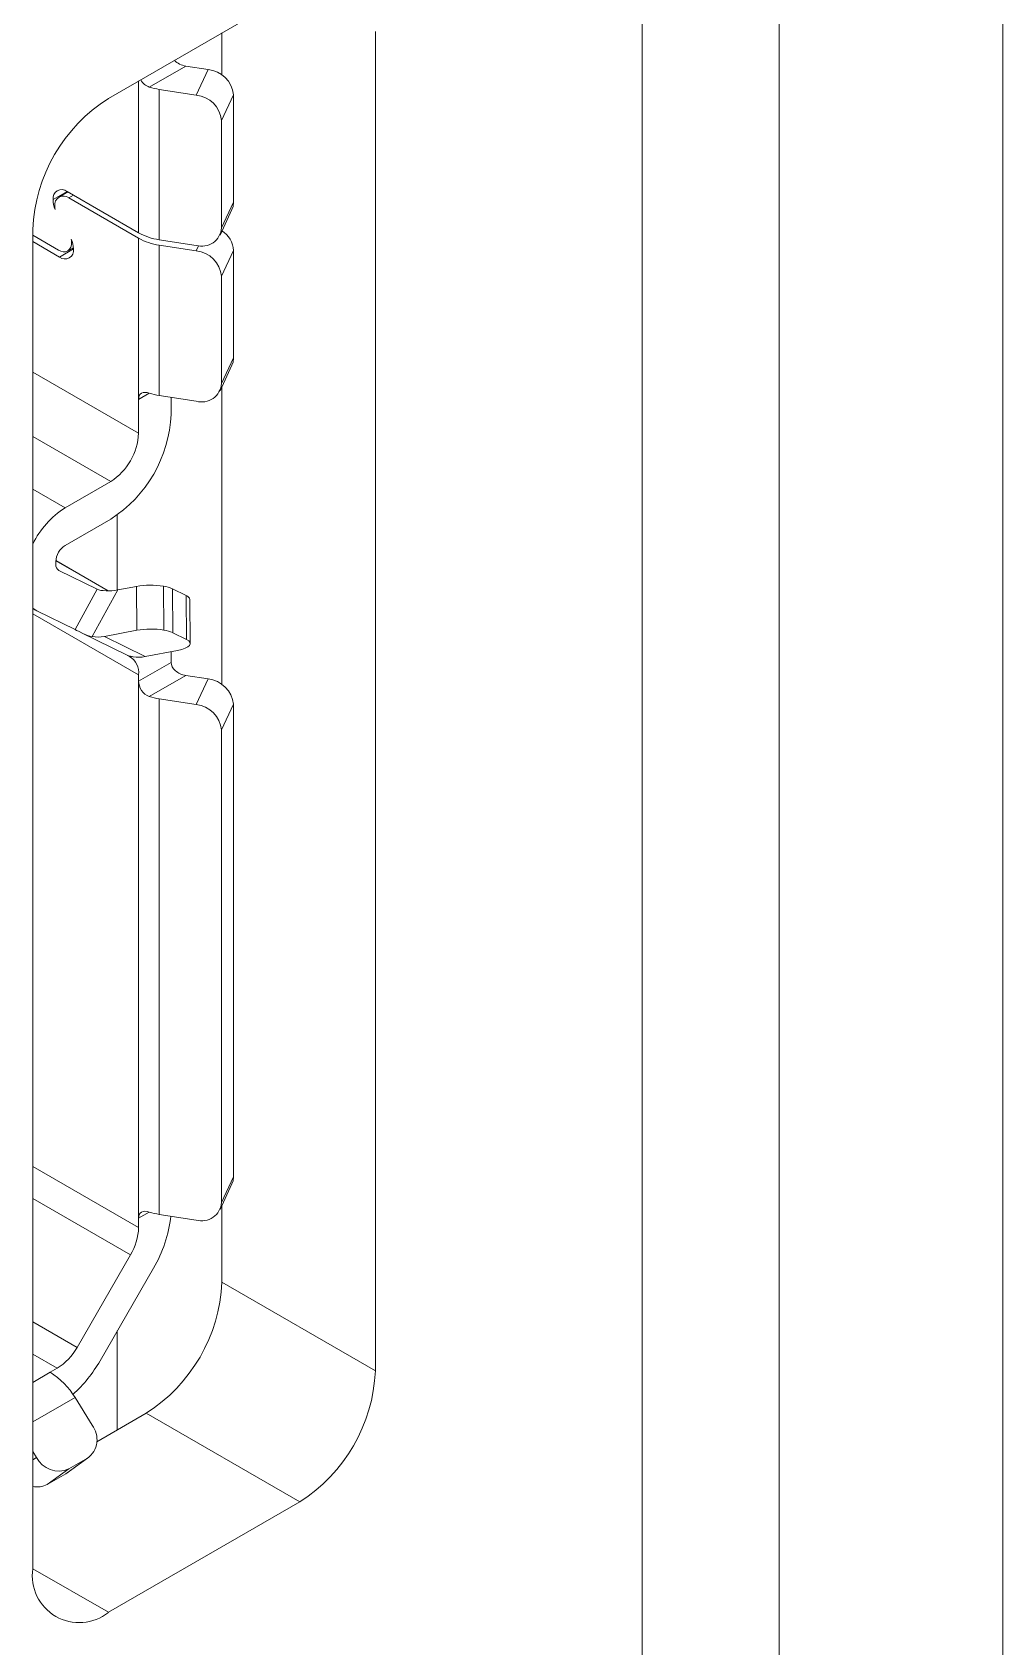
# Model space of a CAD drawing. Header units: inches. Extents: x 0.1 to 10.9, y 0 to 8.5.
# Drawn here: x 10.509 to 10.944, y 6.114 to 6.839 of the extents above; entities that cross this region are included whole.
import ezdxf

# ---------------------------------------------------------------- set-up
doc = ezdxf.new("R2010")
doc.units = ezdxf.units.IN
doc.header["$MEASUREMENT"] = 0

msp = doc.modelspace()

# ---------------------------------------------------------------- linework, layer by layer
at = {"color": 7, "linetype": 'Continuous', "lineweight": 18}
for p, q in [((10.94446, 0.03556), (10.94446, 8.45061)), ((10.84413, 5.12988), (10.84413, 7.18757)), ((10.78261, 5.09437), (10.78261, 7.15205)), ((10.5429, 6.80913), (10.62882, 6.85872)), ((10.59382, 6.81966), (10.59382, 6.83852)), ((10.66276, 6.83912), (10.66276, 6.23774)), ((10.57766, 6.82368), (10.56124, 6.81421)), ((10.57766, 6.82368), (10.58766, 6.82214)), ((10.58231, 6.81061), (10.58766, 6.82214)), ((10.56573, 6.74567), (10.56573, 6.81318)), ((10.56573, 6.81318), (10.58231, 6.81061)), ((10.59372, 6.7992), (10.59907, 6.81073)), ((10.59907, 6.76251), (10.59907, 6.81073)), ((10.59372, 6.75098), (10.59372, 6.7992)), ((10.52463, 6.76713), (10.52071, 6.76486)), ((10.52431, 6.76732), (10.55646, 6.74875)), ((10.55646, 6.74634), (10.52514, 6.76442)), ((10.59302, 6.74777), (10.59837, 6.7593)), ((10.59372, 6.75098), (10.59907, 6.76251)), ((10.50896, 6.14896), (10.50896, 6.75034)), ((10.50896, 6.74772), (10.52055, 6.74104)), ((10.52096, 6.7379), (10.50896, 6.74483)), ((10.52468, 6.74063), (10.52721, 6.74209)), ((10.55646, 6.67401), (10.55646, 6.74634)), ((10.56573, 6.74567), (10.58231, 6.7431)), ((10.56573, 6.74326), (10.56573, 6.67575)), ((10.56573, 6.74326), (10.58231, 6.74069)), ((10.59372, 6.72928), (10.59907, 6.74081)), ((10.59907, 6.74081), (10.59907, 6.69259)), ((10.59372, 6.72928), (10.59372, 6.68106)), ((10.59372, 6.68106), (10.59907, 6.69259)), ((10.59302, 6.67785), (10.59837, 6.68938)), ((10.59382, 6.54601), (10.59382, 6.67956)), ((10.55646, 6.67401), (10.55646, 6.65882)), ((10.56573, 6.67575), (10.58231, 6.67318)), ((10.57107, 6.67492), (10.57107, 6.66726)), ((10.52347, 6.62531), (10.54393, 6.63712)), ((10.52347, 6.60843), (10.54393, 6.62025)), ((10.54685, 6.62212), (10.54685, 6.58838)), ((10.51929, 6.6012), (10.51929, 6.59999)), ((10.54281, 6.58801), (10.51931, 6.60158)), ((10.53786, 6.58874), (10.52063, 6.59722)), ((10.55544, 6.59002), (10.54707, 6.58841)), ((10.5556, 6.57032), (10.55544, 6.59002)), ((10.5678, 6.57042), (10.56763, 6.59012)), ((10.52793, 6.57063), (10.53786, 6.58874)), ((10.54707, 6.58841), (10.53558, 6.56747)), ((10.57182, 6.56924), (10.57166, 6.58894)), ((10.57779, 6.58592), (10.57166, 6.58894)), ((10.57795, 6.56623), (10.57779, 6.58592)), ((10.57967, 6.56439), (10.5795, 6.58409)), ((10.50896, 6.58009), (10.51018, 6.57938)), ((10.52793, 6.57063), (10.5107, 6.5791)), ((10.53047, 6.56934), (10.55157, 6.55896)), ((10.5556, 6.57032), (10.54109, 6.56754)), ((10.57795, 6.56623), (10.57182, 6.56924)), ((10.55947, 6.5585), (10.54109, 6.56754)), ((10.57398, 6.56128), (10.55947, 6.5585)), ((10.57107, 6.55871), (10.57102, 6.56071)), ((10.55646, 6.54743), (10.57107, 6.55587)), ((10.57107, 6.55871), (10.57107, 6.55587)), ((10.55646, 6.55027), (10.55646, 6.54743)), ((10.55646, 6.30633), (10.55646, 6.54743)), ((10.56124, 6.54055), (10.57766, 6.55003)), ((10.57766, 6.55003), (10.58766, 6.54848)), ((10.58231, 6.53696), (10.58766, 6.54848)), ((10.56573, 6.53952), (10.58231, 6.53696)), ((10.56573, 6.53952), (10.56573, 6.30806)), ((10.59372, 6.52555), (10.59907, 6.53707)), ((10.59907, 6.3249), (10.59907, 6.53707)), ((10.59372, 6.31338), (10.59372, 6.52555)), ((10.59302, 6.31017), (10.59837, 6.32169)), ((10.59372, 6.31338), (10.59907, 6.3249)), ((10.56573, 6.30806), (10.58231, 6.3055)), ((10.59382, 6.27754), (10.59382, 6.31188)), ((10.55646, 6.30633), (10.55646, 6.30219)), ((10.55279, 6.28985), (10.52881, 6.24831)), ((10.56312, 6.28388), (10.53914, 6.24234)), ((10.59382, 6.27754), (10.66276, 6.23774)), ((10.54685, 6.2557), (10.54685, 6.21124)), ((10.51679, 6.23713), (10.51995, 6.23896)), ((10.53562, 6.21341), (10.52792, 6.22579)), ((10.53767, 6.20594), (10.55988, 6.21875)), ((10.62882, 6.17895), (10.55988, 6.21875)), ((10.51056, 6.19894), (10.50896, 6.20152)), ((10.53349, 6.19856), (10.52375, 6.19161)), ((10.52439, 6.19202), (10.53413, 6.19897)), ((10.52514, 6.19374), (10.53349, 6.19856)), ((10.5154, 6.18678), (10.52514, 6.19374)), ((10.5154, 6.18678), (10.52375, 6.19161)), ((10.52439, 6.19202), (10.52375, 6.19161)), ((10.62882, 6.17895), (10.5429, 6.12936))]:
    msp.add_line(p, q, dxfattribs=at)
at = {"color": 8, "linetype": 'Continuous', "lineweight": 18}
for p, q in [((10.55646, 6.74875), (10.55646, 6.81695)), ((10.51804, 6.7637), (10.52431, 6.76732)), ((10.52723, 6.76563), (10.52514, 6.76442)), ((10.52639, 6.74441), (10.52674, 6.74461)), ((10.58231, 6.74069), (10.58337, 6.74298)), ((10.52723, 6.74152), (10.52096, 6.7379)), ((10.50896, 6.68624), (10.55646, 6.65882)), ((10.55646, 6.67401), (10.56125, 6.67678)), ((10.50896, 6.65731), (10.54393, 6.63712)), ((10.50896, 6.63369), (10.52347, 6.62531)), ((10.54276, 6.58801), (10.5193, 6.60155)), ((10.52063, 6.59722), (10.52041, 6.59735)), ((10.55646, 6.55027), (10.50896, 6.57769)), ((10.55646, 6.30219), (10.50896, 6.32961)), ((10.55279, 6.28985), (10.50896, 6.31515)), ((10.55646, 6.30633), (10.56125, 6.30909)), ((10.52881, 6.24831), (10.50896, 6.25977)), ((10.50896, 6.2453), (10.51995, 6.23896)), ((10.51679, 6.23713), (10.50896, 6.23262)), ((10.50896, 6.21485), (10.52792, 6.22579)), ((10.50896, 6.1978), (10.51056, 6.19894)), ((10.50896, 6.14895), (10.5429, 6.12936))]:
    msp.add_line(p, q, dxfattribs=at)
at = {"color": 7, "linetype": 'Continuous', "lineweight": 18, "flags": 128}
for points in [[(10.59907, 6.76251), (10.59885, 6.76066), (10.59837, 6.7593)], [(10.59907, 6.69259), (10.59885, 6.69074), (10.59837, 6.68938)], [(10.50896, 6.58023), (10.50935, 6.57992), (10.5107, 6.5791)], [(10.57795, 6.56623), (10.57895, 6.5656), (10.57953, 6.56493), (10.57965, 6.56423), (10.57933, 6.56353), (10.57856, 6.56286), (10.57738, 6.56225), (10.57584, 6.56171), (10.57398, 6.56128)], [(10.59907, 6.3249), (10.59885, 6.32305), (10.59837, 6.32169)]]:
    msp.add_lwpolyline(points, dxfattribs=at)
at = {"color": 7, "linetype": 'Continuous', "lineweight": 18}
for centre, radius, start, end in [((10.58631, 6.80938), 0.01283, 6.02313, 83.9752), ((10.57039, 6.84376), 0.03094, 252.80205, 261.32272), ((10.58234, 6.74717), 0.07345, 122.4763, 177.5237), ((10.58096, 6.79786), 0.01283, 6.02313, 83.9752), ((10.52186, 6.76432), 0.00387, 50.79671, 189.21404), ((10.52977, 6.76395), 0.01173, 181.23053, 203.37358), ((10.5227, 6.76143), 0.00387, 50.79671, 189.21404), ((10.52849, 6.76084), 0.00961, 180.21235, 189.24816), ((10.58478, 6.75172), 0.00897, 254.00517, 355.25752), ((10.58758, 6.74006), 0.01151, 3.70914, 57.20375), ((10.52283, 6.74383), 0.00361, 230.79671, 9.21404), ((10.51548, 6.74126), 0.01175, 1.2443, 23.5238), ((10.51731, 6.74437), 0.00908, 0.24946, 10.03754), ((10.56946, 6.77232), 0.02691, 241.11116, 262.02267), ((10.56946, 6.7699), 0.02691, 241.11116, 262.02267), ((10.52341, 6.7409), 0.00387, 230.79671, 9.21404), ((10.58096, 6.72794), 0.01283, 6.02313, 83.9752), ((10.57039, 6.70634), 0.03094, 252.80205, 261.32272), ((10.58478, 6.6818), 0.00897, 254.00517, 355.25752), ((10.51214, 6.66994), 0.05899, 302.60548, 357.39452), ((10.52926, 6.66006), 0.02723, 302.60548, 357.39452), ((10.54492, 6.5916), 0.03995, 122.46238, 154.1352), ((10.52836, 6.60079), 0.00908, 122.60548, 177.39452), ((10.52218, 6.59967), 0.0029, 173.82349, 237.83957), ((10.56183, 6.5546), 0.03599, 80.72469, 100.23986), ((10.56534, 6.57488), 0.01541, 65.79751, 81.44454), ((10.57713, 6.58359), 0.00242, 11.75554, 74.31756), ((10.562, 6.5349), 0.03599, 80.72469, 100.23986), ((10.56551, 6.55519), 0.01541, 65.79751, 81.44454), ((10.53813, 6.5826), 0.01534, 260.45566, 281.12332), ((10.54781, 6.55121), 0.00869, 353.82349, 57.83957), ((10.55651, 6.57355), 0.01534, 260.45566, 281.12332), ((10.58631, 6.53573), 0.01283, 6.02313, 83.9752), ((10.57039, 6.57011), 0.03094, 252.80205, 261.32272), ((10.58096, 6.5242), 0.01283, 6.02313, 83.9752), ((10.57039, 6.33865), 0.03094, 252.80205, 261.32272), ((10.51404, 6.31324), 0.05719, 329.1066, 353.99159), ((10.58478, 6.31412), 0.00897, 254.00517, 355.25752), ((10.53091, 6.30307), 0.02556, 328.85627, 358.0435), ((10.52044, 6.28071), 0.07345, 302.4764, 357.5236), ((10.50642, 6.26065), 0.02556, 301.95467, 331.14439), ((10.48629, 6.27237), 0.06079, 312.03785, 330.39758), ((10.49917, 6.2087), 0.03345, 30.73749, 58.21971), ((10.58938, 6.24091), 0.07345, 302.4763, 357.5237), ((10.5273, 6.20702), 0.01049, 306.2005, 37.49333), ((10.52062, 6.2041), 0.0113, 207.1423, 293.5793), ((10.51108, 6.19466), 0.00898, 256.33137, 298.71797), ((10.52976, 6.14578), 0.02104, 171.31506, 308.67419)]:
    msp.add_arc(centre, radius, start, end, dxfattribs=at)
for centre, major_axis, ratio, start_param, end_param in [((10.57766, 6.8285), (0.00643, -0.00203), 0.697943, 4.04327, 4.929663), ((10.544, 6.58992), (0.00686, 0.00041), 0.272132, 3.588048, 5.158844), ((10.57766, 6.55485), (0.00643, -0.00203), 0.697943, 3.358866, 4.929663)]:
    msp.add_ellipse(centre, major_axis=major_axis, ratio=ratio, start_param=start_param, end_param=end_param, dxfattribs=at)
for points, knots in [([(10.56124, 6.81421), (10.56051, 6.81455), (10.55903, 6.81524), (10.55777, 6.81669), (10.55745, 6.81749), (10.55744, 6.81752)], [0, 0, 0, 0, 0.4931381, 0.9861598, 1, 1, 1, 1]), ([(10.55646, 6.67401), (10.55646, 6.67529), (10.5569, 6.67628), (10.5586, 6.67724), (10.55987, 6.67721), (10.56124, 6.67678)], [0, 0, 0, 0, 0.5, 0.5, 1, 1, 1, 1]), ([(10.53558, 6.56747), (10.53431, 6.56769), (10.53279, 6.56825), (10.52999, 6.56956), (10.52874, 6.57023), (10.52793, 6.57063)], [0, 0, 0, 0, 0.5, 0.5, 1, 1, 1, 1]), ([(10.55158, 6.55898), (10.55156, 6.55898), (10.55153, 6.55899), (10.55242, 6.55871), (10.55345, 6.55852), (10.55397, 6.55842)], [0, 0, 0, 0, 0.294473, 0.6472541, 1, 1, 1, 1]), ([(10.56124, 6.54055), (10.55988, 6.54098), (10.5586, 6.54201), (10.55691, 6.54462), (10.55646, 6.54616), (10.55646, 6.54743)], [0, 0, 0, 0, 0.5, 0.5, 1, 1, 1, 1]), ([(10.55646, 6.30633), (10.55646, 6.3076), (10.5569, 6.30859), (10.5586, 6.30955), (10.55987, 6.30952), (10.56124, 6.30909)], [0, 0, 0, 0, 0.5, 0.5, 1, 1, 1, 1])]:
    msp.add_open_spline(points, degree=3, knots=knots, dxfattribs=at)
msp.add_open_spline([(10.55244, 6.55857), (10.55199, 6.55879), (10.55168, 6.55893), (10.55154, 6.55899)], degree=3, dxfattribs=at)

doc.saveas('drawing.dxf')
